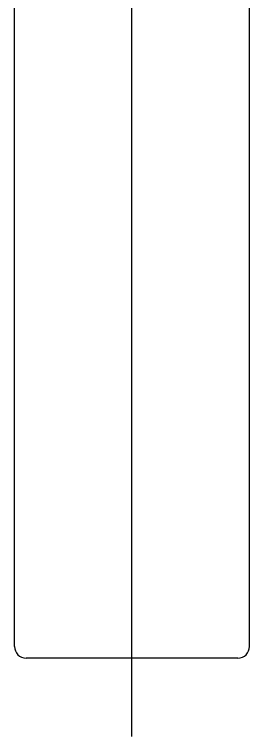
# Model space of a CAD drawing. Extents: x -10.3 to 52.1, y -16.9 to 49.7.
# Drawn here: x 40.63 to 46.63, y -2 to 16.42 of the extents above; entities that cross this region are included whole.
import ezdxf

# ---------------------------------------------------------------- set-up
doc = ezdxf.new("R2010")
doc.units = 0
doc.linetypes.add('CENTER', pattern=[50.8, 31.75, -6.35, 6.35, -6.35])
doc.layers.get('0').update_dxf_attribs({"linetype": 'CONTINUOUS'})
doc.layers.add('CENTER', color=1, linetype='CENTER')

msp = doc.modelspace()

# ---------------------------------------------------------------- linework, layer by layer
at = {"color": 7, "linetype": 'CONTINUOUS'}
for p, q in [((40.6264, 0.3), (40.6264, 35.5)), ((46.6264, 0.3), (46.6264, 35.5)), ((46.3264, 0), (40.9264, 0))]:
    msp.add_line(p, q, dxfattribs=at)
for centre, start, end in [((40.9264, 0.3), 180, 270), ((46.3264, 0.3), 270, 0)]:
    msp.add_arc(centre, 0.3, start, end, dxfattribs=at)
at = {"layer": 'CENTER', "color": 1, "linetype": 'CENTER'}
msp.add_line((43.6264, -2), (43.6264, 49.7), dxfattribs=at)

doc.saveas('drawing.dxf')
